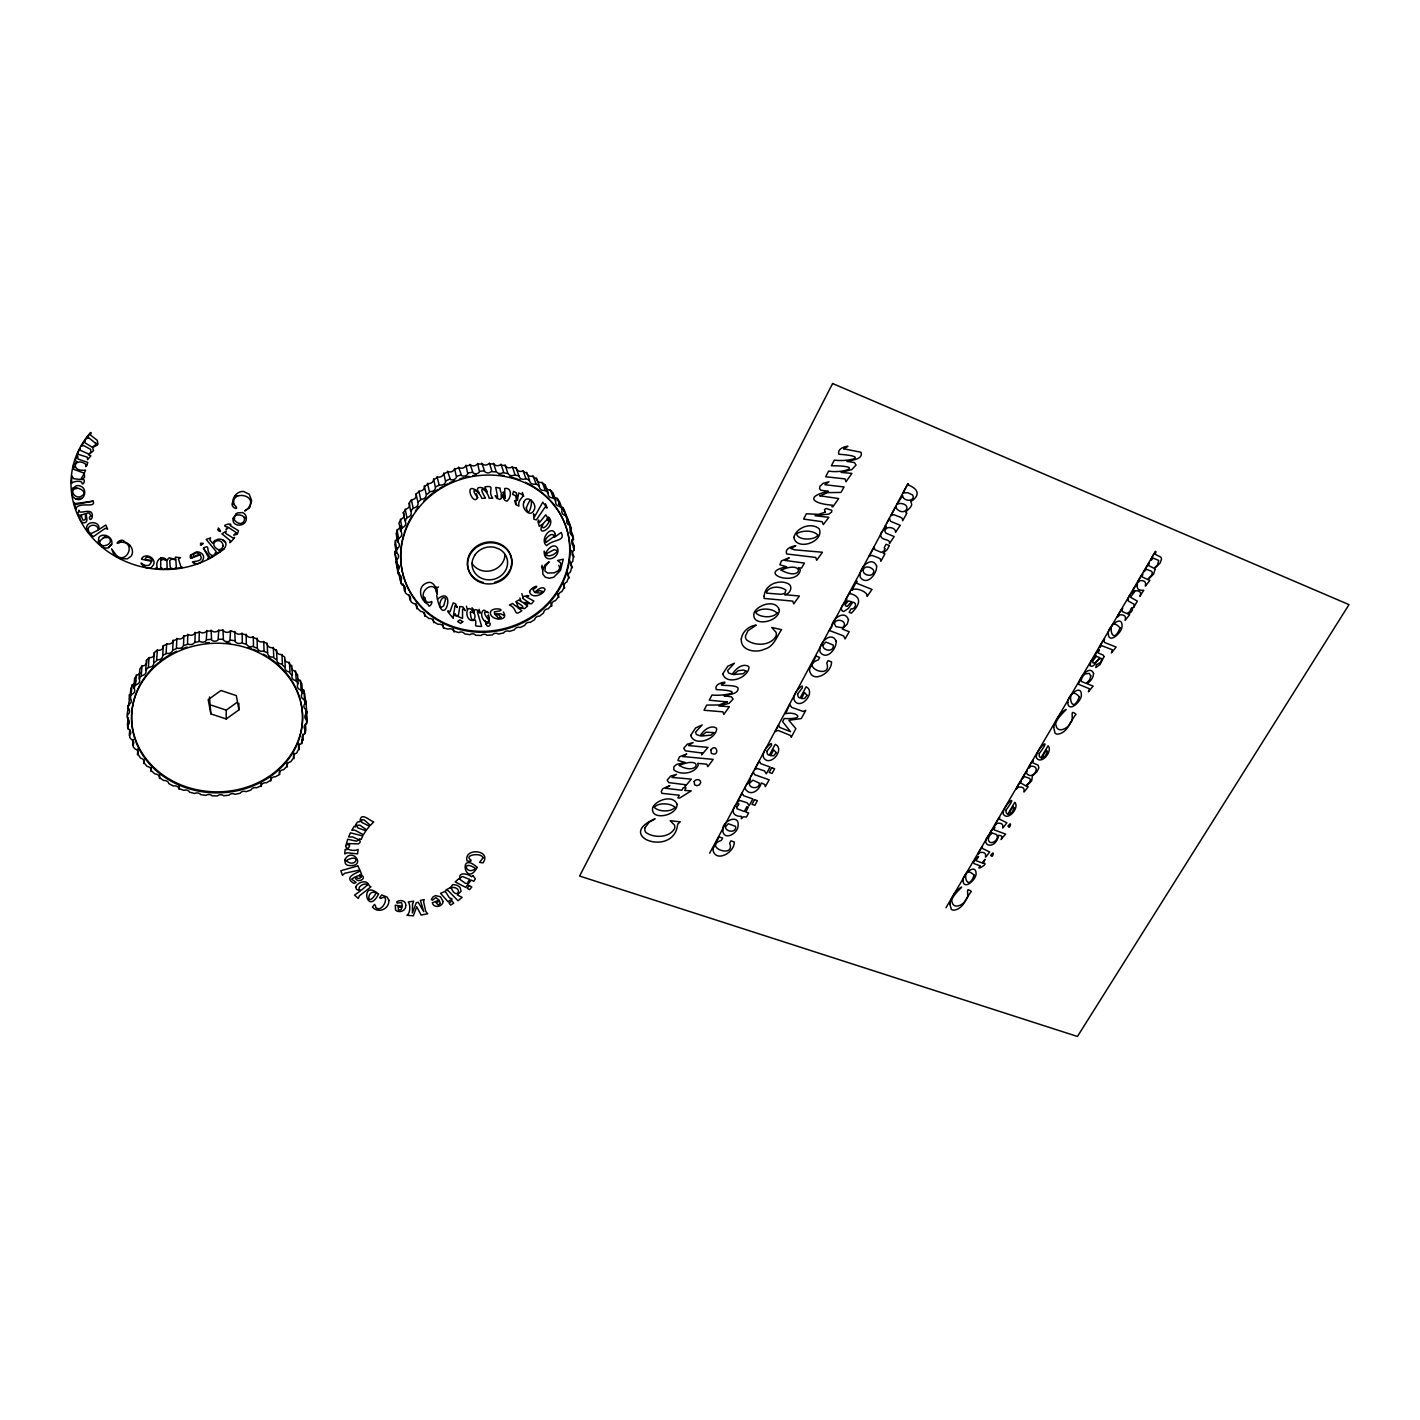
<?xml version="1.0" encoding="UTF-8"?>
<svg xmlns="http://www.w3.org/2000/svg" width="1420" height="1420" viewBox="0 0 1420 1420"><rect width="100%" height="100%" fill="white"/><g stroke="black" fill="none" stroke-linecap="round" stroke-linejoin="round"><path stroke-width="1.5" d="M226.224 718.964L238.933 709.858L236.323 695.622L220.934 690.493L208.19 699.669L210.888 713.905L226.224 718.964L226.241 710.124L237.033 702.385M279.562 774.468L279.42 773.616A4.402 3.816 -4.1 0 1 283.716 769.64L287.071 766.143A4.402 3.834 -4.3 0 1 290.763 761.723L293.567 757.872A4.402 3.834 -4.4 0 1 296.585 753.061L298.803 748.926A4.402 3.852 -4.5 0 1 301.111 743.796L302.708 739.447A4.42 3.869 -4.6 0 1 304.217 734.104L305.584 731.974L305.158 729.578A4.42 3.887 -4.5 0 1 305.886 724.111L306.933 721.839L306.152 719.514A4.438 3.905 -4.4 0 1 306.063 713.994L306.755 711.615L305.655 709.397A4.438 3.923 -4.2 0 1 304.75 703.912L305.087 701.48L303.649 699.403A4.455 3.941 -3.9 0 1 301.927 694.043L301.892 691.593L300.152 689.694A4.473 3.958 -3.5 0 1 297.65 684.564L297.259 682.132L295.236 680.428A4.473 3.976 -3 0 1 291.988 675.636L288.97 671.802A4.491 3.994 -2.5 0 1 285.012 667.418L281.444 663.957A4.508 4.011 -1.9 0 1 276.847 660.052L272.764 657.016A4.526 4.029 -1.3 0 1 267.617 653.661L267.208 643.42L262.771 641.804A4.491 4.029 -0.4 0 1 257.197 639.089L252.387 637.101A4.508 4.029 0.3 0 1 246.441 635.042L241.364 633.639A4.526 4.047 0.9 0 1 235.134 632.291L230.59 630.817L229.916 640.757A4.579 4.082 1.3 0 1 223.472 640.136L222.958 630.09L218.165 630.675A4.544 4.065 2.2 0 1 211.74 630.799L206.415 631.226A4.562 4.065 2.7 0 1 200.078 632.113L194.859 633.16A4.562 4.065 3.2 0 1 188.7 634.775L183.677 636.426A4.562 4.047 3.6 0 1 177.82 638.751L173.098 640.97A4.579 4.047 3.9 0 1 167.631 643.952L163.247 645.78L162.696 656.147A4.615 4.065 3.9 0 1 157.709 659.767L153.786 663.016A4.615 4.065 4 0 1 149.384 667.187L146.952 668.5L145.994 670.861A4.615 4.047 4.1 0 1 142.266 675.494L140.065 677.074L139.48 679.541A4.615 4.029 4 0 1 136.48 684.547L134.545 686.375L134.332 688.86A4.597 4.011 4 0 1 132.131 694.185L130.498 696.208L130.64 698.693A4.597 3.994 3.8 0 1 129.273 704.196L127.96 706.397L128.474 708.846A4.579 3.976 3.6 0 1 127.96 714.455L126.984 716.763L127.871 719.123A4.579 3.958 3.3 0 1 128.19 724.732L127.569 727.129L128.812 729.365A4.562 3.941 3 0 1 129.965 734.868L129.717 737.317L131.261 739.376A4.544 3.923 2.6 0 1 133.232 744.701L133.356 747.133L135.202 749.014A4.544 3.905 2.2 0 1 137.935 754.038L140.509 758.085A4.526 3.887 1.8 0 1 143.97 762.735L147.112 766.445A4.508 3.869 1.4 0 1 151.23 770.652L154.887 773.953A4.491 3.852 0.9 0 1 159.572 777.663L163.69 780.521A4.473 3.834 0.4 0 1 168.873 783.645L173.382 786.005A4.473 3.834 0 0 1 178.973 788.526L183.766 790.354A4.455 3.816 -0.5 0 1 189.676 792.218L194.7 793.496A4.438 3.816 -1 0 1 200.806 794.667L205.971 795.36A4.42 3.799 -1.5 0 1 212.201 795.839L217.42 795.946A4.42 3.799 -1.9 0 1 223.668 795.732L228.833 795.253A4.402 3.799 -2.4 0 1 234.992 794.33L240.069 793.283A4.402 3.799 -2.8 0 1 246.033 791.685L250.896 790.07A4.402 3.799 -3.2 0 1 256.594 787.816L261.173 785.668A4.402 3.799 -3.5 0 1 266.498 782.793L270.741 780.148A4.402 3.799 -3.8 0 1 275.586 776.704L279.562 774.468L279.367 770.403M211.101 630.09L211.615 640.101A4.579 4.082 1.9 0 0 218.094 639.941L218.769 629.93M442.774 624.392L443.572 627.995L448.081 629.096A4.42 3.994 -11.3 0 1 453.796 631.137L458.678 632.539A4.402 3.976 -12 0 1 464.642 633.87L469.7 634.687A4.402 3.976 -12.7 0 1 475.824 635.272L480.972 635.468A4.402 3.958 -13.4 0 1 487.149 635.326L492.296 634.917A4.384 3.958 -14.1 0 1 498.438 634.03L503.497 633A4.384 3.958 -14.9 0 1 509.496 631.421L514.395 629.805A4.384 3.958 -15.6 0 1 520.164 627.516L524.832 625.332A4.384 3.958 -16.3 0 1 530.246 622.404L534.595 619.688A4.384 3.958 -16.9 0 1 539.6 616.138L543.576 612.961A4.384 3.976 -17.6 0 1 548.067 608.86L551.581 605.222A4.384 3.976 -18.2 0 1 555.504 600.642L558.522 596.648A4.402 3.994 -18.8 0 1 561.805 591.643L564.237 587.33A4.402 4.011 -19.3 0 1 566.828 581.987L568.674 577.425A4.402 4.011 -19.8 0 1 570.503 571.852L571.71 567.112A4.42 4.029 -20.2 0 1 572.775 561.379L573.325 556.569A4.438 4.065 -20.5 0 1 573.573 550.747L574.284 546.38L571.745 539.724M527.495 606.056L524.637 608.63L517.448 607.511L521.885 610.707C512.886 617.238 518.318 608.701 509.372 605.009L512.673 603.482C517.697 609.411 530.903 609.322 515.673 601.885L518.761 600.021L522.755 602.471L529.429 603.056L522.56 598.246L523.447 596.542L527.104 595.601L528.861 595.832L526.181 596.808L533.849 601.033L531.577 603.748L524.069 603.447L527.495 606.056L526.181 602.098M574.284 546.38L573.449 545.919A4.438 4.082 -20.8 0 1 572.881 540.15L573.36 537.594L572.082 535.393A4.455 4.1 -20.9 0 1 570.698 529.749L570.822 527.157L569.225 525.134A4.473 4.118 -20.9 0 1 567.059 519.738L566.828 517.164L564.947 515.353A4.473 4.136 -20.8 0 1 562.018 510.259L561.415 507.739L559.285 506.195A4.491 4.171 -20.6 0 1 555.628 501.509L554.688 499.094L552.327 497.816A4.491 4.189 -20.2 0 1 548.031 493.645L546.735 491.373L544.179 490.415A4.508 4.207 -19.7 0 1 539.298 486.811L537.683 484.717L535.003 484.078A4.526 4.224 -19 0 1 529.607 481.114L527.707 479.25L524.938 478.948A4.526 4.242 -18.1 0 1 519.134 476.676L516.188 467.908L511.484 467.269A4.491 4.224 -17 0 1 505.413 465.76L500.266 464.837A4.508 4.242 -15.9 0 1 494.018 464.091L488.746 463.808A4.508 4.242 -14.7 0 1 482.392 463.861L477.102 464.216A4.526 4.242 -13.4 0 1 470.783 465.05L465.547 466.079A4.526 4.26 -12.2 0 1 459.37 467.677L454.311 469.346A4.526 4.26 -11 0 1 448.383 471.688L443.572 473.943A4.526 4.242 -9.9 0 1 437.999 476.996L433.544 479.818A4.526 4.242 -9 0 1 428.432 483.51L424.402 486.847A4.526 4.224 -8.2 0 1 419.841 491.125L416.042 493.983L418.083 503.017A4.562 4.26 -7.8 0 1 414.125 507.828L411.853 509.46L411.108 512.034A4.562 4.242 -7.3 0 1 407.859 517.253L405.818 519.134L405.445 521.761A4.562 4.224 -7 0 1 402.961 527.299L401.221 529.394L401.221 532.021A4.544 4.207 -6.9 0 1 399.517 537.789L398.079 540.061L398.452 542.653A4.544 4.189 -6.9 0 1 397.6 548.528L396.482 550.942L397.227 553.445A4.526 4.153 -6.9 0 1 397.192 559.338L396.446 561.841L397.511 564.219A4.508 4.136 -7.2 0 1 398.328 570.006L397.937 572.579L399.339 574.763A4.508 4.118 -7.5 0 1 400.955 580.372L400.919 582.946L402.623 584.933A4.491 4.1 -7.8 0 1 405.019 590.259L405.357 592.779L407.327 594.536A4.473 4.082 -8.3 0 1 410.451 599.488L411.143 601.938L413.344 603.429A4.473 4.065 -8.8 0 1 417.143 607.92L420.568 611.434A4.455 4.047 -9.4 0 1 424.97 615.392L428.858 618.463A4.438 4.029 -10 0 1 433.792 621.836L438.088 624.374A4.438 4.011 -10.6 0 1 443.448 627.107L443.572 627.995M433.561 478.859L435.496 487.805A4.562 4.278 -9.2 0 1 430.331 491.533L426.266 494.888A4.562 4.26 -8.4 0 1 421.669 499.201L417.835 502.094M210.888 713.905L209.485 696.989M162.661 655.223L167.081 653.378A4.615 4.082 3.6 0 0 172.601 650.36L177.358 648.123A4.615 4.082 3.3 0 0 183.269 645.78L188.345 644.112A4.597 4.082 2.9 0 0 194.558 642.479L199.829 641.432A4.597 4.082 2.5 0 0 206.237 640.526L206.894 630.427M160.655 568.994L160.726 560.687L163.069 559.214L166.939 560.847L167.134 567.982L164.702 569.047L173.027 568.728L170.631 567.982L170.116 566.438L169.708 560.598L171.873 558.912L175.849 560.03L176.364 567.787C169.726 569.526 187.6 567.13 181.032 567.112L178.459 558.983L180.5 557.687L175.317 557.137L175.743 559.444L169.193 557.811L166.974 560.101C161.436 554.137 155.011 560.865 157.23 567.698L156.537 568.089C150.289 568.639 168.767 570.006 160.691 567.894M160.868 560.385L160.939 557.847M199.066 640.793L199.315 631.492M194.913 641.627L195.214 632.308M516.188 467.908L516.418 468.831A4.491 4.207 -18 0 0 522.169 471.085L526.802 473.25A4.473 4.189 -18.9 0 0 532.145 476.179L536.405 478.895A4.473 4.171 -19.6 0 0 541.251 482.48L545.209 484.752L548.191 492.704M187.493 643.579L187.848 634.243M396.411 552.877L394.849 544.375L396.002 540.061A4.491 4.153 -6.6 0 0 397.742 537.275M179.133 789.378L179.31 785.242M71.444 483.066L71.87 475.895L73.645 478.717L80.567 479.481C83.123 475.789 83.78 474.599 85.537 470.109C68.906 472.292 74.941 455.128 86.851 465.121L87.774 462.459L77.993 459.033L77.763 456.335L74.745 460.222L77.053 461.731L73.503 464.997L73.769 469.381L84.259 473.162L84.579 477.315L81.703 479.605C87.33 477.723 82.254 487.983 81.792 482.197C78.455 479.641 70.077 482.978 71.994 483.102M183.499 644.875L183.908 635.539M91.022 516.099L89.336 513.082C83.194 511.75 88.874 519.507 85.999 522.223C82.076 524.885 78.544 518.886 80.283 515.442L77.638 514.359L78.916 510.224C78.331 516.028 94.181 505.378 92.176 517.519C90.17 522.596 87.206 516.276 91.963 515.691M176.435 647.68L176.896 638.308M88.093 528.879C89.282 523.554 98.85 524.104 98.033 530.139L91.111 533.618A6.177 5.52 11.1 0 1 88.75 531.719L88.093 528.879L86.868 529.553L88.484 532.908L93.436 536.565L105.382 528.258L107.636 529.216L105.825 525.009L98.708 529.678C101.423 520.536 84.472 520.164 86.868 529.553M172.69 649.437L173.187 640.065M166.105 653.04L166.673 643.633M159.484 778.533L159.732 774.415M150.999 771.504L151.283 767.403M156.697 659.554L157.336 650.076L158.348 650.289A4.579 4.047 4.1 0 0 163.3 646.703L163.247 645.78M153.608 662.11L154.283 652.614L157.336 650.076M143.615 763.552L143.917 759.469M148.355 667.098L149.065 657.566L150.094 657.655A4.579 4.029 4.3 0 0 154.46 653.519L154.283 652.614M145.674 669.991L146.42 660.424L149.065 657.566M137.456 754.819L137.935 748.731M141.237 675.529L142.018 665.927L143.047 665.909A4.579 4.011 4.3 0 0 146.739 661.294L146.42 660.424M132.646 745.411L133.16 739.359M139.036 678.707L139.834 669.068L142.018 665.927M133.764 688.096L134.616 678.405L137.314 674.89A4.562 4.011 4.3 0 0 139.976 672.956M135.468 684.706L136.302 675.033M129.273 735.524L129.806 729.507M127.409 725.3L128.12 717.331M129.965 698.001L130.853 688.221L133.001 684.44A4.562 3.994 4.2 0 0 135.166 679.168L134.616 678.405M127.889 728.939L128.421 722.957M131.137 694.433L132.024 684.706M127.09 714.917L130.161 694.398A4.562 3.976 4 0 0 131.066 693.741M436.295 591.146C433.97 581.561 422.184 588.821 423.195 596.027C423.267 599.417 426.355 603.287 430.029 602.311C434.893 598.459 429.017 610.422 428.201 604.423C420.036 600.766 416.717 586.3 426.799 582.999C438.194 577.745 439.011 607.298 435.549 587.667M542.671 570.13L542.884 574.177L545.245 577.159L549.203 578.295L553.747 577.248L560.545 570.308L563.261 559.196L557.598 560.492L560.58 562.835L560.918 566.438L558.255 570.698L554.315 572.846L547.641 573.059L544.925 571.017L545.457 566.207L549.149 561.805L545.156 564.787L542.671 570.13L541.517 566.757M477.617 497.692C472.7 507.064 462.405 478.345 479.037 492.598C472.966 484.966 485.995 486.776 487.06 492.012L484.912 486.829C496.414 485.125 486.9 490.45 492.74 498.278L489.03 498.118C488.018 490.787 475.86 482.427 485.534 498.154L481.824 498.402C479.96 491.604 468.067 484.948 477.617 497.692L476.445 493.716M267.208 643.42L267.244 644.325A4.491 4.011 -1.1 0 0 272.356 647.662L276.385 650.679A4.473 3.994 -1.7 0 0 280.929 654.549L284.728 657.123L285.26 666.53M233.164 518.247L237.105 512.975L242.323 512.549A5.325 4.864 4.7 0 1 245.003 514.359A6.976 6.39 4.7 0 1 246.334 518.069C246.938 527.122 231.265 527.778 233.164 518.247C242.483 532.482 251.873 512.744 235.702 515.123A3.763 3.443 4.8 0 0 234.424 517.093L234.584 518.868M443.714 472.984L445.631 481.877A4.562 4.278 -10.2 0 1 440.005 484.966L435.514 486.829M516.117 496.254L517.448 500.23L518.655 493.042C528.861 496.361 517.164 497.355 518.886 506.177L515.886 504.561L514.555 500.568M217.562 529.713C225.248 536.458 214.722 522.028 219.479 531.186M545.209 484.752L545.049 485.693A4.455 4.153 -20.2 0 0 545.564 487.788M397.742 541.996L396.144 533.565L397.919 529.394A4.508 4.171 -6.6 0 0 400.192 525.755M545.67 556.072C544.747 550.481 554.474 541.233 557.74 548.67C560.261 558.096 543.842 564.272 544.233 551.901M437.466 599.151C444.336 630.853 456.778 583.655 437.466 599.151L436.703 595.654M515.886 504.561L516.276 496.095L512.62 494.391L513.525 491.426L516.312 492.811L517.448 500.23M129.238 694.753L129.38 698.995A4.544 3.958 3.8 0 1 130.019 699.882M111.736 544.162L107.938 547.871A6.869 6.141 10.1 0 1 103.66 547.587L98.282 542.564L98.868 537.523A5.698 5.094 10.2 0 1 101.885 535.411C106.908 533.991 113.298 538.766 111.736 544.162L108.594 547.659M86.851 465.121L85.91 466.683L85.963 464.872M143.349 566.562L143.775 565.018C135.716 557.776 147.254 573.68 152.455 566.225C157.496 560.989 149.632 553.764 143.97 556.48A4.508 4.047 7.7 0 0 141.893 558.326L141.521 559.214L151.816 561.326L149.544 564.876A5.822 5.218 7.6 0 1 146.366 565.586L143.775 565.018M97.98 444.194L97.217 440.289L90.525 435.106L90.915 432.692L86.034 438.869L88.732 437.715L97.589 444.957L92.548 447.513L93.56 450.673L88.43 454.808L90.898 455.891L87.561 459.636L87.401 457.24L78.118 454.258C74.514 459.459 81.934 443.786 79.999 450.158L88.839 454.08L91.04 452.11L90.596 449.359L83.46 445.489L81.206 446.341L85.111 440.164L84.827 442.756L91.998 447.087L95.53 444.992L95.672 442.649M485.977 624.054C488.657 630.941 494 619.315 485.977 624.054L485.036 620.504M454.595 468.405L456.459 477.226A4.562 4.278 -11.2 0 1 450.477 479.605L447.495 471.209M552.611 493.503L551.652 491.107L549.309 489.847A4.455 4.153 -20.2 0 1 546.239 488.64M400.6 531.275L398.967 522.933L401.327 518.992A4.508 4.189 -6.8 0 0 404.079 515.637M284.817 660.034A4.455 3.976 -2.3 0 0 288.402 662.359L291.384 666.175A4.438 3.958 -2.8 0 0 291.26 667.205M465.955 465.192L467.801 473.943A4.562 4.278 -12.4 0 1 461.571 475.558L458.571 467.109M99.915 540.736C97.607 549.061 113.511 545.812 109.784 538.89A3.852 3.443 10.1 0 0 107.867 537.434L103.731 537.718L98.193 542.191M553.356 496.592A4.455 4.136 -20.6 0 0 556.214 498.154L558.344 499.698L558.93 502.201A4.438 4.118 -20.8 0 0 558.841 504.348M404.948 520.927L403.28 512.673L406.173 509.017A4.526 4.207 -7.1 0 0 409.386 503.834L410.114 501.296L412.368 499.68A4.526 4.224 -7.5 0 0 416.291 494.905L416.042 493.983M200.486 543.274C208.225 542.972 196.776 545.386 201.622 544.943M473.091 608.772L474.173 613.547C465.529 597.909 463.009 624.782 475.38 619.936C477.333 626.291 471.742 625.918 481.699 626.486L477.351 611.807L480.049 612.872L479.126 609.357M709.663 853.172L907.841 483.688M886.595 523.483L889.452 518.389L890.553 521.317L900.245 525.311L895.505 532.322C896.464 527.53 885.476 525.063 884.873 531.186L885.796 533.05L894.174 536.565L889.47 543.541C890.819 538.677 881.784 540.629 880.897 536.316C878.447 531.648 889.594 527.086 885.37 525.773M750.789 776.687L753.399 772.054L754.535 774.645L769.178 779.828L765.309 786.644L764.723 784.461L761.226 782.935C760.002 789.396 751.73 796.478 746.174 790.194C741.897 785.473 753.487 779.899 749.671 778.764M116.067 556.622L116.582 555.717L111.612 548.812L113.884 554.688L120.132 558.61L127.356 558.859L131.048 556.232A9.425 8.431 9 0 0 132.504 551.51C132.362 546.966 128.705 543.292 124.587 541.819C121.463 536.636 112.908 545.99 119.688 542.511A6.141 5.502 9.2 0 1 122.777 542.227C135.752 543.629 126.664 564.006 116.582 555.717M128.794 546.15L129.593 545.031M248.447 507.739C258.671 494.409 229.809 489.882 234.105 504.579C241.684 511.679 229.277 507.863 232.667 502.254C232.72 497.834 235.631 493.539 239.785 491.994A8.644 7.952 5.3 0 1 243.636 491.497L249.245 494.231L251.642 500.532L249.902 507.135L244.666 510.969L249.352 507.934M945.986 907.735L1155.507 551.244M546.984 507.81L544.978 507.277L536.405 519.862L533.902 519.241L533.529 513.809L534.559 516.756L542.777 502.201L546.984 507.81L545.528 503.816M72.544 488.533L71.692 493.113L72.739 496.201A6.958 6.248 13.2 0 0 75.899 499.006C84.33 502.662 88.501 488.728 80.283 486.048A5.804 5.201 13.4 0 0 76.325 485.782L72.544 488.533C77.141 485.835 89.176 491.977 81.401 496.166C75.1 500.195 67.982 488.622 77.035 488.533M297.011 675.05L294.614 670.932A4.438 3.958 -2.8 0 1 291.881 669.157M477.635 463.381L479.463 472.061A4.562 4.278 -13.6 0 1 473.073 472.913L470.073 464.375M563.935 511.591L563.704 509.034L561.841 507.242A4.438 4.118 -20.8 0 1 559.906 506.195M190.812 554.918L196.475 551.883A6.55 5.911 5.4 0 1 200.149 552.575C208.048 556.054 200.788 566.438 194.203 563.048C186.819 560.137 205.758 563.775 200.096 554.847L190.546 558.415L190.28 557.474A4.331 3.905 5.6 0 1 190.812 554.918L192.073 557.971M119.688 542.511L121.162 540.612M518.903 475.753L514.164 475.114A4.544 4.26 -17.1 0 1 508.041 473.605L502.858 472.665A4.544 4.26 -16 0 1 496.521 471.919L491.214 471.635A4.562 4.278 -14.8 0 1 484.806 471.688L481.788 463.097M567.556 521.548L567.68 518.974L566.083 516.969M1133.391 588.945C1142.869 577.248 1130.746 591.43 1143.774 590.241C1134.189 604.441 1147.005 589.797 1135.272 590.844L1130.462 597.216L1137.349 601.157L1133.568 607.565L1134.385 604.405L1128.208 600.979L1128.438 597.589A12.07 9.976 -39.1 0 1 1131.048 593.596L1134.704 590.613L1132.858 589.85M990.823 831.499L994.834 826.866L994.018 829.83L1005.644 834.126C995.047 845.539 1007.206 835.581 998.686 835.315C995.278 852.16 976.41 844.829 991.55 832.777L990.344 832.351M230.59 630.817L229.88 631.474A4.526 4.047 1.6 0 1 223.508 630.87L222.958 630.09M398.399 574.425L396.748 561.379M101.761 546.629L102.701 545.777M505.059 498.26L504.668 488.498C511.999 487.007 511.75 497.213 506.958 501.189L504.757 500.266L501.136 494.497L501.278 498.402L499.858 499.449L496.893 498.296L495.136 495.722L497.657 497.053L495.775 487.433L500.089 488.107C499.308 492.136 508.537 506.195 503.124 492.278M103.074 538.056L106.056 535.535M267.599 652.756L263.108 651.123A4.544 4.047 -0.7 0 1 257.481 648.39L252.618 646.402A4.544 4.065 0 0 1 246.618 644.343L241.489 642.923A4.562 4.065 0.7 0 1 235.223 641.574L234.726 631.456M396.642 563.758L394.866 553.267L395.612 550.783A4.491 4.136 -6.7 0 0 396.943 547.836M203.699 547.996C211.083 543.665 204.782 552.291 211.917 555.38L212.769 555.486C218.822 553.108 204.001 561.486 208.793 557.74L203.379 548.155L210.284 557.669M437.378 587.667L438.567 586.957M89.797 534.346L91.111 533.618M128.865 704.568L127.889 706.858L128.776 709.201M445.773 480.918L449.59 479.126M456.743 476.286L460.754 474.972M468.227 473.037L472.363 472.221M74.443 504.739L93.188 501.118C95.868 508.36 82.094 502.023 76.556 507.277L76.183 507.987C76.911 514.076 72.118 497.692 74.87 503.656L93.188 501.118M75.899 499.006L82.271 498.207M206.716 639.71L210.941 639.373M479.995 471.227L484.202 470.925M71.852 494L73.094 493.929M489.332 620.895C483.794 625.883 478.434 612.197 483.954 610.085C497.355 618.073 475.718 603.695 489.332 620.895L487.912 615.588M218.698 639.195L222.94 639.355M235.01 495.686L237.619 495.971M230.626 640.083L234.797 640.722M302.531 693.333L301.839 683.748L299.496 680.127A4.42 3.941 -3.3 0 1 297.65 678.938M73.006 466.736L75.491 467.304M232.933 504.1L234.034 504.348M211.012 705.083L226.241 710.124M243.743 517.182L246.334 518.069M305.442 703.255L304.732 693.617L302.957 689.765A4.42 3.923 -3.7 0 1 302.034 689.179M396.819 565.764L397.742 566.101A4.455 4.082 -7.2 0 1 398.665 566.74M222.62 539.848C229.099 542.032 225.123 551.368 219.124 550.481L219.905 551.954L214.828 553.711L216.213 551.546L206.184 539.422L210.639 537.878L209.752 539.884L212.716 543.345L214.385 540.807L218.076 539.192A8.627 7.845 4.7 0 1 222.177 539.653L225.585 542.44M235.454 514.182L236.536 514.679M304.945 699.705L306.134 703.716M87.33 437.04L88.342 437.715M504.348 615.57L500.905 613.884L494.639 613.813L494.355 611.807C511.945 609.943 488.835 605.399 490.45 613.724C491.764 620.895 509.62 621.356 503.354 612.055M480.049 612.872C479.428 610.067 473.037 607.724 473.978 612.304M403.28 512.673L403.795 513.49A4.508 4.189 -6.8 0 1 404.079 514.537M549.895 521.051L548.439 519.259L546.7 519.329L547.747 518.052L545.724 514.803L539.493 522.613L538.571 520.057L537.967 521.672L539.263 526.27L542.476 524.175C535.198 539.493 557.953 525.56 548.422 517.004M193.67 561.77L194.203 563.048M400.049 575.987L398.736 572.42L400.333 581.135M564.468 510.774L570.183 525.365M568.195 520.803L571.337 529.003M562.817 507.348L565.923 515.46M569.81 527.495L572.988 535.731M559.356 501.313L562.444 509.389M573.609 539.476L570.201 529.341M557.208 498.136L560.279 506.177M552.895 492.598L555.93 500.603M573.112 546.842L574.372 550.179M550.303 489.705L553.321 497.692M571.55 550.392L574.071 557.119M542.227 482.214L545.173 490.148M569.881 560.971L572.384 567.769M536.441 477.954L539.334 485.853M548.617 517.856L550.09 521.903M533.086 475.806L535.961 483.688M567.379 573.023L569.242 578.153M526.696 472.292L529.518 480.155M558.788 565.302L559.977 568.674M523.057 470.588L525.844 478.451M562.87 582.928L564.698 588.111M544.233 551.049L545.67 555.22M557.066 592.246L558.859 597.483M522.329 492.474L523.696 496.432M512.3 466.683L514.981 474.511M541.943 565.249L543.079 568.621M505.059 464.89L507.668 472.7M550.64 602.595L551.812 606.109M501.011 464.145L503.585 471.972M503.301 492.136L505.218 498.101M493.521 463.275L496.041 471.085M489.385 463.044L491.853 470.854M521.832 593.613L522.879 597.074M519.88 597.997L520.927 601.459M516.933 603.535L517.981 607.032M488.445 614.842L489.385 618.392M472.043 607.689L472.913 611.203M437.058 476.641L439.046 484.593M466.452 606.18L467.322 609.695M427.455 483.279L429.337 491.302M424.278 485.888L426.142 493.947M453.211 628.385L454.045 632.006M418.829 491L420.639 499.094M436.437 586.939L437.324 591.394M411.356 499.68L413.096 507.845M409.013 502.964L410.717 511.147M433.029 619.155L433.774 622.741M425.006 597.749L425.716 601.246M424.207 596.968L425.29 602.24M405.144 509.159L406.83 517.395M424.101 612.73L424.828 616.316M400.333 519.241L401.966 527.566M415.829 603.465L416.877 608.807M396.979 529.766L398.576 538.162M409.049 595.051L410.06 600.341M395.133 540.541L396.695 549.007M403.209 584.046L404.505 591.075M400.369 577.727L401.647 584.721M394.813 551.368L396.375 559.924M396.02 562.054L397.6 570.68M305.815 700.113L306.862 713.426M306.969 720.029L306.241 710.266L306.755 723.65M303.88 690.084L304.572 699.705M305.46 724.289L305.886 730.182M304.572 725.851L305.14 733.732M300.472 680.322L301.147 689.889M302.904 734.175L303.312 740.122M297.49 674.251L298.147 683.783M301.803 739.572L302.07 743.547M295.608 671.021L296.248 680.535M298.928 743.672L299.318 749.653M291.757 665.341L292.36 674.802M289.414 662.341L289.982 671.784M293.603 752.635L293.958 758.653M281.941 654.407L282.438 663.814M287.124 762.93L287.337 766.96M276.492 649.774L276.953 659.146M273.314 647.396L273.758 656.75M270.599 776.935L270.758 781.018M263.712 641.432L264.049 650.75M257.038 638.183L257.322 647.484M260.961 782.42L261.067 786.52M253.257 636.621L253.505 645.922M246.139 634.172L246.334 643.455M242.145 633.054L242.287 642.337M238.844 703.273L238.933 709.858M483.244 582.448A22.294 20.466 -14.1 0 1 468.298 557.403A22.294 20.466 -14.1 0 1 495.953 542.564A22.294 20.466 -14.1 0 1 510.792 567.663M510.153 569.367A22.294 20.466 -14.1 0 1 494.675 582.307M550.924 501.1A84.916 78.136 -13.9 0 1 502.414 629.024A84.916 78.136 -13.9 0 1 403.67 534.878M404.185 533.192A84.916 78.136 -13.9 0 1 412.421 515.46M415.439 510.952A84.916 78.136 -13.9 0 1 418.776 506.62M423.675 501.171A84.916 78.136 -13.9 0 1 437.964 489.403M439.525 488.391A84.916 78.136 -13.9 0 1 442.738 486.457M444.371 485.534A84.916 78.136 -13.9 0 1 447.708 483.812M449.394 482.995A84.916 78.136 -13.9 0 1 454.578 480.741M459.903 478.824A84.916 78.136 -13.9 0 1 463.506 477.723M465.334 477.226A84.916 78.136 -13.9 0 1 469.008 476.357M472.7 475.629A84.916 78.136 -13.9 0 1 476.428 475.061M498.881 474.866A84.916 78.136 -13.9 0 1 504.384 475.682M509.816 476.836A84.916 78.136 -13.9 0 1 520.306 480.155M525.311 482.285A84.916 78.136 -13.9 0 1 549.753 499.822M505.005 554.759A17.679 16.277 -14 0 1 491.48 570.627A17.679 16.277 -14 0 1 471.937 563.261M300.667 701.391A85.448 74.781 -0.2 0 1 279.012 768.539L275.089 771.93A85.448 74.781 -0.2 0 1 161.525 773.935A85.448 74.781 -0.2 0 1 146.136 675.458M147.201 674.092A85.448 74.781 -0.2 0 1 158.348 662.803M159.75 661.684A85.448 74.781 -0.2 0 1 176.772 651.177M181.884 648.958A85.448 74.781 -0.2 0 1 187.156 647.058M205.527 642.994A85.448 74.781 -0.2 0 1 209.29 642.603M226.33 642.727A85.448 74.781 -0.2 0 1 230.093 643.153M248.305 647.431A85.448 74.781 -0.2 0 1 251.802 648.709M253.505 649.384A85.448 74.781 -0.2 0 1 258.546 651.638M263.392 654.176A85.448 74.781 -0.2 0 1 266.516 656.022M268.043 656.981A85.448 74.781 -0.2 0 1 271.007 659.004M272.445 660.052A85.448 74.781 -0.2 0 1 300.259 699.811M224.307 548.635A91.146 83.017 10.2 0 1 100.518 545.812A91.146 83.017 10.2 0 1 90.561 432.514M793.869 537.399C796.478 551.439 824.665 541.854 819.216 528.808C811.335 521.992 796.318 527.352 793.869 537.399M981.912 848.184L989.705 852.018C980.279 864.07 991.462 850.935 979.835 852.497C973.41 860.378 985.249 841.19 981.912 848.184M665.607 788.278L681.884 790.265L683.215 787.745L686.037 787.869L684.671 790.478L691.238 790.851L679.665 798.058L677.89 797.916L679.292 795.218L661.88 793.336L661.241 791.401L662.821 788.65L669.849 785.615L665.607 788.278M483.031 857.875L479.498 862.401L483.084 862.845C492.083 849.728 463.577 847.314 467.002 860.875L470.766 861.336L471.032 860.023C462.725 855.177 481.433 851.893 483.031 857.875M834.339 623.913L836.078 626.699L842.273 627.764A5.378 4.704 -31.3 0 0 844.456 624.906C845.131 619.706 834.96 618.25 834.339 623.913M355.639 824.736L355.852 827.008L354.237 826.191L351.805 830.274L354.592 830.043L363.413 834.711L365.916 830.789L357.858 827.913L357.059 825.322L359.917 825.197L366.573 829.848L369.537 826.209L361.692 822.357L361.496 819.872L363.981 819.802L370.336 825.322L373.762 821.914C369.377 820.547 360.201 811.033 360.077 821.701L357.45 822.038L355.639 824.736M462.583 609.659L462.529 618.463L456.459 615.801L458.411 615.304L459.832 606.535L462.991 606.926L465.139 610.671L463.257 608.488L462.583 609.659M690.706 735.4C694.504 746.991 715.804 739.572 716.709 728.868L716.088 727.874C709.894 724.661 703.131 730.732 700.166 735.844L696.439 734.513L695.498 732.17L702.154 724.946L695.552 727.981L690.706 735.4M741.275 639.053C740.441 650.786 756.061 653.324 764.404 649.206C774.291 646.668 776.704 636.125 781.621 629.663L771.734 627.48L775.959 632.237A6.39 5.609 -28.4 0 1 776.083 635.947C770.953 646.082 754.481 646.313 746.512 639.781A6.692 5.911 -27.7 0 1 745.482 635.965L747.949 630.746L756.256 625.084C748.872 625.918 742.323 631.545 741.275 639.053M836.185 641.201C836.664 648.585 827.185 660.602 820.352 652.561C816.979 644.272 831.41 629.894 836.185 641.201M999.094 818.932L1006.904 822.837C997.355 835.031 1008.732 821.789 997.018 823.298C990.521 831.268 1002.484 811.867 999.094 818.932M412.545 903.954L412.368 912.953L416.362 902.57L418.243 902.321L423.781 911.693L420.373 900.369L424.225 899.588L423.586 901.647L425.769 911.498L427.775 913.752L421.119 915.048L416.734 906.759L413.309 915.847L407.007 915.279C410.362 913.291 410.593 904.682 408.286 901.984L413.664 901.15L412.545 903.954M742.624 794.277L743.547 795.697L752.866 798.945L749.103 805.708L747.328 802.868L740.299 800.56L737.601 801.501L742.074 793.177L742.624 794.277M355.728 886.985L356.491 889.381L360.361 890.979L354.556 895.061L358.302 898.434L359.402 895.825L370.975 886.825L369.236 885.778C367.461 878.998 357.716 881.962 355.728 886.985M360.023 874.649C369.04 877.365 357.077 885.086 354.947 876.992L351.627 879.158L356.154 882.406L354.077 883.435C343.462 877.649 355.089 873.424 360.289 871.046L361.621 874.134L360.023 874.649M759.824 762.238L760.747 763.658L770.084 766.995L766.285 773.847L764.51 770.936L757.463 768.593L754.748 769.534L759.274 761.12L759.824 762.238M843.728 448.773L860.999 452.27C863.75 459.459 850.917 460.186 846.87 461.376L854.343 462.529L856.047 465.05L851.805 469.612L841.101 472.398L851.911 473.41L845.983 481.771L845.095 478.913L825.677 476.747L828.623 471.085C843.214 473.676 865.721 465.76 831.392 465.778L834.339 460.133C848.432 462.032 870.797 456.477 838.954 454.258C836.77 449.306 844.048 446.448 847.917 446.253L843.728 448.773M908.569 485.072C917.817 488.835 921.083 495.083 910.77 501.597L911.356 503.106C913.752 507.561 902.339 512.229 906.883 513.206L902.712 520.714L902.179 518.282L900.333 517.199L893.766 514.661L890.943 515.62L895.825 506.532L896.836 508.964C905.516 517.341 912.865 503.727 899.783 503.425L897.014 504.295L902.676 495.58C902.055 500.213 912.705 502.786 913.38 496.716L912.421 494.834L907.504 492.651L903.102 492.971L908.037 483.776L908.569 485.072M230.359 540.683L230.342 541.464C227.093 546.487 238.205 534.133 233.341 538.162L225.585 533.37L226.171 531.151L221.928 533.849L230.359 540.683M766.569 591.998L766.552 593.134L781.178 594.305L784.798 593.329L785.917 590.205C781.071 586.212 769.764 585.608 766.569 591.998M344.705 859.952L345.344 863.36A4.615 3.923 -7.7 0 0 347.847 865.366C367.851 868.099 352.124 845.592 344.705 859.952M722.762 673.861C726.472 685.789 748.18 678.21 749.05 667.293L748.429 666.282C742.163 662.945 735.294 669.193 732.294 674.358L728.566 672.973L727.626 670.559L734.389 663.193L727.715 666.264L722.762 673.861M785.082 560.438L804.448 563.083L801.484 568.053L798.43 567.787L800.401 569.864C797.294 587.383 755.28 573.165 786.644 566.775L779.846 564.787L781.497 560.847L789.236 557.776L785.082 560.438M876.637 566.101C877.098 573.573 867.46 586.069 860.538 577.709C857.165 569.26 871.862 554.386 876.637 566.101M388.885 900.262C389.364 909.031 378.306 913.947 372.448 907.06L374.507 904.362L375.679 906.191A2.485 2.094 -9.1 0 0 376.921 908.338C383.879 911.605 390.127 892.772 380.844 898.434L379.548 897.777L381.714 894.955L387.11 897.049L388.885 900.262M974.191 875.252C965.831 896.89 960.168 861.496 974.191 875.252M358.745 839.681L356.509 841.208L347.74 839.238L346.427 843.515L358.461 843.888L360.236 842.131L359.455 838.847L361.248 839.344L362.757 835.936L350.474 832.83L348.592 836.984L352.568 836.912L358.745 839.681M963.008 880.595C963.647 890.961 976.605 879.37 976.09 873.406C975.788 862.81 962.316 874.489 963.008 880.595M682.789 756.541L713.213 759.38L707.817 766.658L706.805 764.173L697.699 763.356L698.232 765.185C694.77 773.669 680.322 775.568 673.825 769.8L673.843 766.818L676.417 764.492L684.919 762.362L677.943 760.463L679.417 756.842L686.712 753.984L682.789 756.541M555.327 534.009L554.421 537.292L561.148 532.482C566.101 541.57 553.232 539.014 546.629 545.653C539.05 540.132 551.422 523.767 555.327 534.009M949.82 903.901L951.329 909.368A4.864 3.923 -27.9 0 0 954.418 910.113C964.02 908.552 966.115 897.262 971.351 891.494C963.931 885.547 970.57 896.393 965.902 899.375C964.216 904.806 953.636 909.883 952.074 902.073C949.11 897.049 967.783 882.601 959.458 888.458C954.488 892.15 951.116 897.901 949.82 903.901M1154.993 569.544L1153.661 574.017L1148.034 579.662L1149.88 580.443C1139.302 593.613 1152.081 579.573 1139.692 580.656C1132.645 589.477 1146.366 566.296 1141.928 576.804L1147.555 579.466L1151.567 575.224L1152.419 572.491L1151.283 571.177L1146.543 569.331L1143.792 571.816L1149.312 562.427L1148.514 565.586L1154.052 568.231L1157.495 565L1158.72 560.492L1153.164 558.096C1145.567 567.29 1159.146 544.481 1155.152 554.279L1160.832 557.137L1161.578 558.859L1160.246 562.87L1154.566 568.568L1154.993 569.544M1020.359 782.757L1025.897 785.917L1029.678 781.958L1030.441 779.438L1029.305 778.266L1024.619 776.651L1022.027 778.976L1027.121 770.279L1026.447 773.208C1032.34 781.355 1042.528 765.344 1030.76 766.25C1023.643 774.787 1036.174 753.7 1032.589 762.717L1038.197 765.238L1038.872 767.918L1036.884 771.841L1032.429 775.817L1031.701 780.805L1026.358 786.077L1028.187 786.751C1018.548 799.034 1030.032 785.739 1018.264 787.159C1011.59 795.289 1024.228 775.018 1020.359 782.757M764.155 596.151L764.084 598.441L792.733 601.104L793.727 603.837L799.389 596.009L784.532 594.678C790.549 594.181 793.975 585.217 786.875 583.141A16.703 14.786 -30 0 0 777.61 582.395C770.705 583.407 764.439 588.909 764.155 596.151M450.353 887.589L446.004 889.949L448.276 890.766L458.021 900.759L462.103 897.369L457.347 895.008L461.127 891.174L460.009 887.447A13.951 11.786 -11.7 0 0 456.388 885.015L452.749 884.589L450.353 887.589M722.745 830.114C723.241 841.474 738.063 833.788 738.098 825.73C739.678 813.323 721.715 820.866 722.745 830.114M1079.378 696.829C1070.29 719.94 1065.319 681.742 1079.378 696.829M791.047 548.51L794.437 549.806L822.464 552.256L816.678 560.297L815.754 557.457L786.68 553.96C784.213 548.794 791.987 546.132 795.839 545.741L791.047 548.51M1067.787 702.385C1068.106 713.603 1081.933 701.125 1081.365 694.841C1081.419 683.393 1067.059 695.942 1067.787 702.385M462.76 621.64L460.612 623.433L457.648 621.552L459.849 619.865L462.76 621.64M712.84 849.196C714.846 863.431 734.743 852.923 734.264 841.989L730.892 840.853L729.667 843.125C735.684 859.224 702.456 846.781 721.413 840.356L722.638 838.066L719.106 836.877L712.84 849.196M1103.784 640.899L1104.671 642.497L1116.156 647.094L1111.416 652.916L1112.321 649.774L1101.512 645.585C1094.66 653.928 1107.76 632.859 1103.784 640.899M1053.658 727.324L1055.06 733.253A5.076 4.171 -34 0 0 1058.184 734.104C1068.319 732.4 1070.467 720.401 1076.023 714.313C1068.55 707.87 1075.118 719.709 1070.236 722.727C1068.568 728.478 1057.279 733.838 1056.019 725.389C1052.983 720.224 1072.49 704.657 1063.953 710.816C1058.663 714.792 1055.131 720.934 1053.658 727.324M1120.025 627.853C1110.653 651.549 1105.967 612.251 1120.025 627.853M455.572 614.327L455.5 615.783L453.459 614.966L453.211 618.375L447.797 611.665L448.028 610.76L449.962 611.807L453.228 602.843L455.642 603.855L457.329 607.529L455.128 605.417L453.708 613.582L455.572 614.327M1108.292 633.497C1108.487 645.053 1122.634 632.237 1122.066 625.829C1122.244 614.043 1107.547 626.93 1108.292 633.497M81.1 515.158L82.662 519.933A2.059 1.846 11.9 0 0 85.484 518.957L85.466 513.685L81.1 515.158M736.554 807.341L737.14 808.814L744.275 811.477L746.867 806.649L748.34 807.163L745.731 811.991L748.642 812.985L746.458 817.033L743.512 816.819L741.311 818.754L741.63 816.376C730.377 816.66 731.406 807.376 738.435 803.063L738.844 804.466L736.554 807.341M236.323 532.66L233.661 535.163L237.282 534.275L238.471 530.689L230.04 525.542C234.584 522.081 218.076 525.506 227.892 527.086L226.046 529.571L228.673 527.548L236.323 532.66M345.628 845.912L347.066 849.604L345.095 849.462L344.758 853.935L347.208 852.781L357.591 853.881L358.124 849.409L356.757 849.959C354.68 851.166 343.959 849.764 349.214 846.941L349.639 845.024L346.125 844.527L345.628 845.912M727.129 701.906L719.017 704.977L706.716 705.083L704.018 710.266L722.886 711.828L723.827 714.42L729.347 706.716L718.84 706.006L729.152 703.273L733.128 699.048L731.424 696.776L724.129 695.889C728.283 694.238 738.187 694.664 738.169 688.203C735.489 683.446 712.822 687.333 724.821 683.038L724.75 682.15C721.218 682.399 714.065 684.955 716.284 689.587C747.364 690.972 725.46 696.439 711.97 695.019L709.254 700.202L727.129 701.906M884.855 548.901L883.843 551.262L881.234 552.345L874.933 549.717L874.045 547.126L869.111 556.321L871.915 555.362L878.465 557.847L880.311 558.912L880.844 561.308L884.962 553.889L883.098 553.179L887.234 549.611L889.364 545.582L886.062 544.25L884.234 547.641L884.855 548.901M809.382 669.264C810.997 684.688 832.12 673.453 831.499 661.862L828.073 660.584L826.759 663.016C832.67 680.446 798.697 666.459 818.381 659.874L819.695 657.424L816.109 656.075L809.382 669.264M405.783 905.215C406.422 910.628 399.446 913.539 395.577 910.149L395.239 905.197L402.357 906.262L401.54 902.57L397.174 903.084L396.642 901.984C399.641 899.304 406.173 900.404 405.783 905.215M850.296 593.613C863.129 597.057 859.135 605.63 851.308 613.174L849.142 612.34L851.006 608.878C855.035 609.819 857.893 602.595 852.745 602.169L848.414 608.381L843.906 611.434A2.627 2.29 -32 0 1 841.758 610.085C838.971 605.328 849.781 600.465 846.196 599.062L849.852 592.229L850.296 593.613M458.891 878.643L465.352 883.311L468.6 883.63L465.671 887.358L455.163 881.891L458.891 878.643M713.71 732.56L711.065 735.134L701.356 736.057L706.077 732.188L713.71 732.56M1090.808 675.92L1089.655 679.736L1086.264 683.393L1081.099 681.369L1081.277 680.198A11.396 9.39 -36 0 1 1082.626 676.772A7.242 5.964 -35.9 0 1 1085.519 673.843L1089.158 673.382L1090.808 675.92M346.072 860.644C356.207 869.288 361.834 852 346.072 860.644M1006.034 810.039L1006.07 812.187A3.763 3.071 -31 0 0 1007.863 814.086L1014.768 802.353C1019.88 807.376 1008.058 821.594 1003.283 814.139C1001.792 806.542 1020.909 790.07 1006.034 810.039M745.979 671.074L743.299 673.701L733.501 674.589L738.293 670.648L743.672 670.045L745.979 671.074M1039.227 753.612L1039.227 755.83A3.816 3.124 -33.1 0 0 1041.02 757.765L1048.084 745.784C1053.196 750.914 1041.215 765.451 1036.422 757.801C1034.949 750.062 1054.368 733.235 1039.227 753.612M477.173 867.407C465.441 888.955 457.311 849.479 477.173 867.407M470.357 612.126C471.334 630.231 480.226 611.434 470.357 612.126M378.554 894.085C366.378 917.675 359.597 877.56 378.554 894.085M677.127 804.359C677.304 816.092 649.597 821.399 652.738 807.305C656.874 799.495 673.364 794.508 677.127 804.359M1122.013 609.943L1122.19 611.505L1126.93 613.564L1129.947 611.541C1132.876 602.044 1134.74 612.446 1127.728 613.884L1129.681 614.683C1118.924 627.658 1132.024 614.132 1119.776 614.842C1112.357 623.416 1125.74 602.24 1122.013 609.943M848.485 619.901L847.19 624.161L842.379 629.096L849.178 631.722L845.095 638.929L843.569 635.911L829.369 630.462L831.8 626.966C831.481 618.587 845.219 609.162 848.485 619.901M1093.595 673.506L1093.134 676.062A12.922 10.685 -35.9 0 1 1091.909 678.742A11.324 9.354 -35.9 0 1 1088.412 682.612L1086.868 683.623L1093.116 686.073L1088.412 691.859L1089.335 688.7L1078.668 684.351C1078.774 678.281 1089.761 664.01 1093.595 673.506M819.979 495.811L838.705 498.562L832.812 506.851L831.871 506.727L832.528 505.183C812.968 503.78 804.306 496.716 828.446 491.32L820.92 490.237L819.517 488.728L819.961 486.297L823.174 483.297L828.996 481.753L824.878 484.699L844.083 486.971L840.942 492.438L827.629 492.616L819.979 495.811M529.589 591.519C530.814 599.258 543.736 595.37 545.049 589.193C542.742 585.2 536.884 590.188 534.648 592.371L532.997 589.566C542.227 583.957 531.985 586.105 529.589 591.519M766.747 751.428L767.599 754.375L769.285 755.316L775.196 744.328C784.017 748.18 774.184 762.966 766.534 760.357C758.866 756.683 766.143 746.174 771.291 743.459L771.575 745.251L766.747 751.428M797.525 694.096L798.359 697.113L800.063 698.09L806.098 686.854C814.938 690.865 805.034 705.882 797.241 703.237C789.538 699.385 796.922 688.753 802.158 685.966L802.442 687.777L797.525 694.096M779.278 609.872C779.562 622.51 750.275 627.711 754.162 612.606C758.28 604.281 775.888 599.134 779.278 609.872M445.56 599.346L443.643 605.932L440.768 607.547C437.91 605.257 442.01 594.519 445.507 598.406L445.56 599.346M526.341 507.881C529.802 523.891 535.802 483.936 526.341 507.881M845.326 604.352L845.45 605.861L847.296 606.358L851.574 601.707L848.326 600.962L845.326 604.352M1014.075 807.98L1012.123 812.329L1008.395 814.281L1013.028 806.418L1014.075 807.98M557.243 550.569C557.101 554.048 545.901 558.752 546.735 553.534L554.155 549.647L557.243 550.569M1047.339 751.553L1045.333 756.008L1041.57 757.978L1046.292 749.955L1047.339 751.553M825.215 512.229L818.488 514.359L806.382 513.774L803.631 519.081L822.216 521.708L823.28 524.637L828.854 517.324L814.973 515.708L829.12 514.022L831.676 511.963L831.783 510.224L826.156 508.502L824.487 509.567L825.215 512.229M545.404 540.15L546.008 542.422L553.995 536.494C553.179 531.222 546.132 537.364 545.404 540.15M223.224 545.812L221.662 548.848L218.538 549.824C206.379 543.416 221.449 535.091 223.224 545.812M443.058 901.469C442.845 906.901 433.632 908.587 432.319 902.783L439.082 900.102L435.869 897.582L432.532 900.156L431.343 899.588L432.692 897.333A5.999 5.076 -11.3 0 1 435.745 895.647L440.431 896.73L443.058 901.469M472.931 875.714L475.363 878.803L473.818 881.27L471.103 880.08L469.186 882.814L467.872 882.157L469.736 879.477L462.37 876.459L459.814 878.43C458.269 871.259 468.635 874.116 471.476 876.672L472.931 875.714M685.611 784.727L685.043 786.573L691.309 779.118L671.926 777.414L676.488 774.397L670.666 776.066L667.151 780.095L668.838 782.615L685.611 784.727M523.891 502.059C520.927 508.413 530.583 518.832 534.275 509.549C537.434 503.567 526.962 493.965 523.891 502.059M702.243 753.044L701.658 754.908L707.976 747.381L688.54 745.571L693.12 742.553L687.28 744.204L683.73 748.287L685.398 750.86L702.243 753.044M973.534 861.656L973.925 863.555L980.404 865.934C973.996 872.111 990.929 862.597 982.817 863.165L985.107 859.295L982.161 862.952L976.001 860.662L978.575 856.384L973.534 861.656M367.425 884.944L361.727 889.932A2.308 1.953 -8.4 0 1 359.934 889.949C355.976 887.305 365.579 881.784 367.425 884.944M475.647 868.596C465.636 876.317 461.127 858.55 475.647 868.596M725.46 826.582C724.963 831.25 734.371 833.362 735.613 828.322A3.124 2.645 -22.8 0 0 735.329 826.298L728.336 823.76L725.46 826.582M997.461 836.451C997.763 840.995 989.669 845.823 988.356 839.894A8.147 6.638 -30.2 0 1 988.959 836.93A8.733 7.1 -30.2 0 1 990.006 835.137L992.207 833.007L996.627 834.587L997.461 836.451M542.227 526.181C542.351 531.115 548.936 523.714 548.865 521.477C547.605 516.969 542.404 524.193 542.227 526.181M451.329 888.103C456.423 900.954 464.056 887.234 451.826 887.376L451.329 888.103M749.352 783.432C748.926 788.934 760.179 789.307 759.256 783.077L752.902 780.166L749.352 783.432M398.221 906.936L398.434 910.113L400.919 909.758L402.073 907.415L398.221 906.936M822.872 645.071C822.109 650.023 831.96 652.561 833.221 647.129A3.248 2.822 -30.3 0 0 832.99 644.946L825.89 642.071L822.872 645.071M863.147 569.988C862.277 575.047 872.306 577.798 873.602 572.207A3.301 2.893 -34.1 0 0 873.371 569.935C871.081 566.811 864.478 565.142 863.147 569.988M1092.672 660.957C1092.104 666.797 1099.027 659.235 1099.719 657.637L1096.418 656.324L1092.672 660.957M1103.997 656.644L1100.056 664.56L1095.814 667.56L1096.329 664.897L1100.926 662.217L1101.601 658.649C1097.482 656.288 1094.98 669.015 1090.01 665.731L1091.004 661.241L1095.796 656.075L1095.636 653.395L1099.524 649.756L1098.015 652.845L1103.393 655.223L1103.997 656.644M856.739 581.188L856.899 583.354L872.022 589.424L867.087 596.435C868.348 591.785 855.035 586.779 851.893 590.223L856.739 581.188M679.275 765.469C698.782 776.74 704.462 754.677 679.275 765.469M645.088 827.647L644.822 828.978A6.461 5.502 -19.8 0 0 645.905 832.493C653.892 838.261 669.512 838.048 674.624 828.428A6.141 5.236 -20.5 0 0 674.411 825.002L670.187 820.707L680.251 821.825L677.695 824.132C674.394 858.248 613.369 836.558 655.082 818.79L648.976 822.393L645.088 827.647M790.727 735.596L791.206 737.317L795.874 728.655L788.828 720.313L801.324 718.555L805.779 710.337L803.134 711.438L791.632 707.391L789.68 704.427L785.597 713.763C795.324 710.87 807.944 719.727 784.248 718.52L782.597 721.609L790.532 731.673L779.456 727.306L778.675 724.928L775.142 731.531L778.142 730.43L790.727 735.596M781.124 570.095C803.099 582.324 805.229 559.444 781.124 570.095M991.018 855.159C992.349 859.987 995.331 848.414 991.018 855.159M361.106 876.868L360.059 878.092A2.396 2.023 -8.2 0 1 356.935 877.649L356.101 876.53L358.621 875.59L361.106 876.868M1008.218 826.032C1009.531 830.931 1012.567 819.216 1008.218 826.032M501.153 617.487L498.491 618.019L494.852 614.381L498.668 614.913L501.153 617.487M675.033 807.305C671.128 812.435 658.205 811.832 654.247 807.323C658.365 802.264 670.666 803.099 675.033 807.305M777.042 613.032C773.137 618.481 759.469 617.593 755.706 612.641C759.842 607.263 772.853 608.381 777.042 613.032M817.902 535.198C814.512 540.558 797.685 540.523 796.602 533.813C801.998 530.015 813.642 530.086 817.902 535.198M376.14 893.162C366.111 910.007 366.733 887.571 376.14 893.162M193.368 554.492L193.475 556.711L199.758 554.226L196.333 552.664L193.368 554.492M694.167 781.568L694.664 784.887L697.042 785.704L699.545 784.745L700.734 782.509C700.788 778.923 695.481 778.675 694.167 781.568M710.852 749.866L711.331 753.239C719.869 757.712 717.242 742.216 710.852 749.866M776.243 752.618L773.758 755.688L770.598 755.688L773.705 749.92L776.243 752.618M807.075 695.356L804.554 698.498L801.377 698.48L804.554 692.587L807.075 695.356M440.2 903.528L438.336 905.019L436.011 902.676L439.596 901.132L440.2 903.528M357.787 865.916L340.818 870.744L342.451 875.288L344.758 873.264L359.899 869.963L357.787 865.916M542.671 591.536L540.665 593.081L535.234 592.655L539.564 590.56L542.671 591.536M474.671 555.344L472.771 559.356A17.857 16.383 -14.2 0 0 483.261 578.934A17.857 16.383 -14.2 0 0 505.68 570.183A17.857 16.383 -14.2 0 0 499.183 549.043L494.959 547.428A17.857 16.383 -14.2 0 0 474.671 555.344M445.259 891.316L449.306 897.706L452.146 898.984L447.974 901.664L440.555 893.34L445.259 891.316M832.617 383.524L579.609 876.051L1077.443 1036.476L1349 604.636L832.617 383.524M754.499 799.673L751.996 804.323L754.854 805.317L757.357 800.667L754.499 799.673M771.734 767.741L769.178 772.444L772.054 773.456L774.592 768.753L771.734 767.741M469.31 885.601L467.18 888.174L469.576 889.683L471.813 886.985L469.31 885.601M279.048 769.569L275.143 772.941A85.537 74.834 -0.2 0 1 134.084 736.217A85.537 74.834 -0.2 0 1 238.915 645.692A85.537 74.834 -0.2 0 1 279.048 769.569M452.004 901.079L449.022 902.907L450.619 905.055L453.743 903.155L452.004 901.079M147.999 557.101L147.148 557.226A3.017 2.716 7.6 0 0 145.053 559.409L151.922 560.634L151.017 558.344L147.999 557.101M460.169 629.539A85.005 78.189 -13.9 0 0 567.982 533.476A85.005 78.189 -13.9 0 0 428.077 497.959A85.005 78.189 -13.9 0 0 460.169 629.539M478.043 581.259A22.312 20.483 -14.2 0 0 511.999 563.207A22.312 20.483 -14.2 0 0 479.356 545.582A22.312 20.483 -14.2 0 0 478.043 581.259"/></g></svg>
